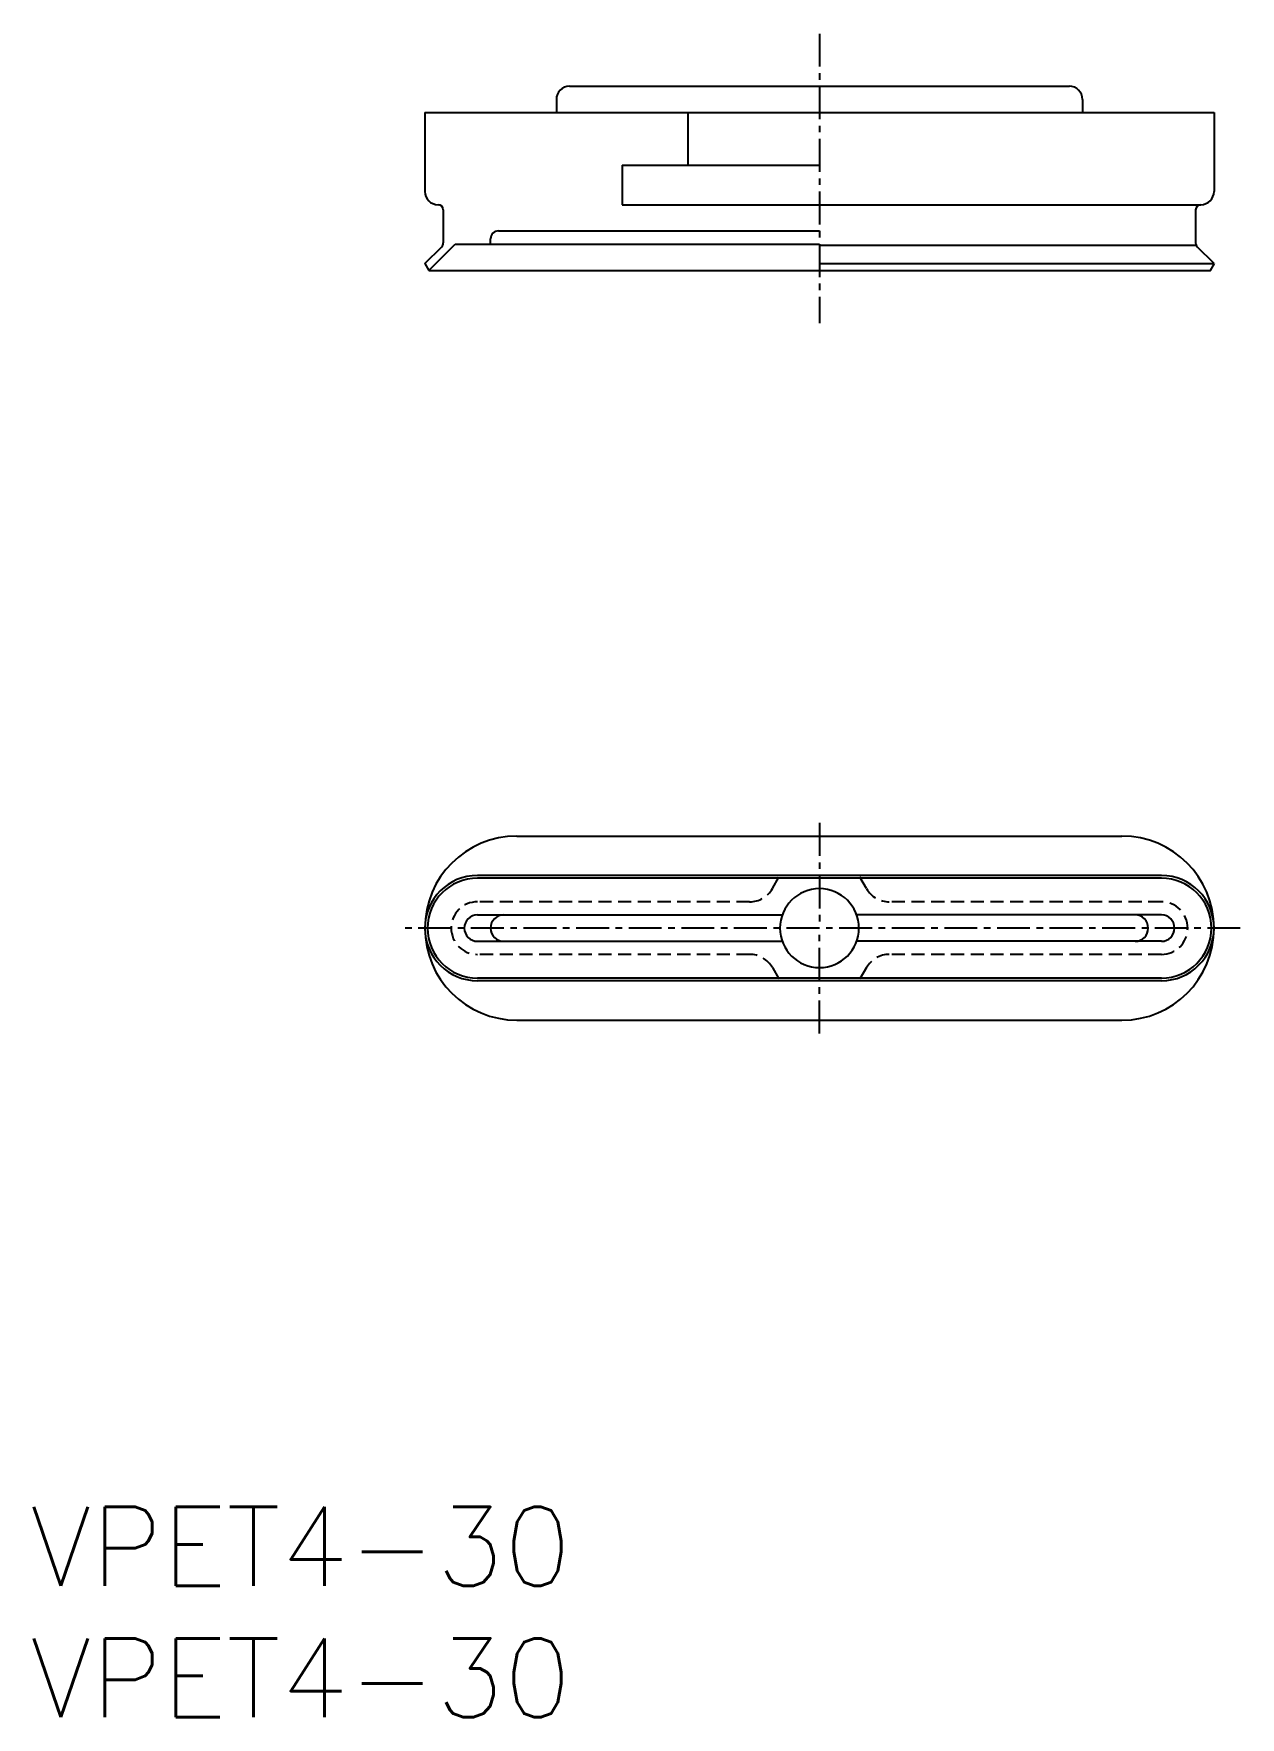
# Model space of a CAD drawing. Extents: x 0.1 to 46, y 0 to 64.
import ezdxf

# ---------------------------------------------------------------- set-up
doc = ezdxf.new("R2010")
doc.units = 0
doc.linetypes.add('CENTER', pattern=[2, 1.25, -0.25, 0.25, -0.25])
doc.linetypes.add('DASHED', pattern=[0.75, 0.5, -0.25])
doc.layers.get('0').update_dxf_attribs({"linetype": 'CONTINUOUS'})
doc.layers.add('CENTER', color=1, linetype='CENTER')
doc.styles.get("Standard").update_dxf_attribs({"font": 'txt.shx'})

# ---------------------------------------------------------------- blocks, each defined once
blk = doc.blocks.new('*U24')
at = {"color": 7, "linetype": 'CONTINUOUS'}
blk.add_text('VPET4-30', height=3, dxfattribs=at).set_placement((0, 0))
blk = doc.blocks.new('*U25')
at = {"color": 7, "linetype": 'CONTINUOUS'}
blk.add_text('VPET4-30', height=3, dxfattribs=at).set_placement((0, 5))

msp = doc.modelspace()

# ---------------------------------------------------------------- linework, layer by layer
at = {"color": 7, "linetype": 'CONTINUOUS'}
for p, q in [((20, 61.5), (20, 61)), ((20.5, 62), (39.5, 62)), ((40, 61.5), (40, 61)), ((15, 61), (45, 61)), ((15, 61), (15, 58)), ((25, 61), (25, 59)), ((45, 61), (45, 58)), ((22.5, 59), (30, 59)), ((22.5, 59), (22.5, 57.5)), ((15.7, 57.3), (15.7, 56.043)), ((22.5, 57.5), (30, 57.5)), ((30, 57.5), (44.5, 57.5)), ((44.3, 57.3), (44.3, 56.043)), ((17.8, 56.5), (30, 56.5)), ((15, 55.26), (15.641, 55.901)), ((15.15, 55), (16.15, 56)), ((16.15, 56), (30, 56)), ((17.5, 56), (17.5, 56.2)), ((30, 55.96), (44.3, 55.96)), ((45, 55.26), (44.359, 55.901)), ((15, 55.26), (15.15, 55)), ((30, 55.26), (45, 55.26)), ((45, 55.26), (44.85, 55)), ((15.15, 55), (44.85, 55)), ((18.5, 33.5), (41.5, 33.5)), ((18.5, 26.5), (41.5, 26.5))]:
    msp.add_line(p, q, dxfattribs=at)
at = {"color": 3, "linetype": 'CONTINUOUS'}
for p, q in [((43, 32), (17, 32)), ((43, 31.9), (17, 31.9)), ((17, 30.5), (28.586, 30.5)), ((43, 30.5), (31.414, 30.5)), ((17, 29.5), (28.586, 29.5)), ((43, 29.5), (31.414, 29.5)), ((43, 28.1), (17, 28.1)), ((43, 28), (17, 28))]:
    msp.add_line(p, q, dxfattribs=at)
at = {"color": 3, "linetype": 'DASHED'}
for p, q in [((28.211, 31.5), (28.5, 32)), ((31.789, 31.5), (31.5, 32)), ((27.345, 31), (17, 31)), ((43, 31), (32.655, 31)), ((27.345, 29), (17, 29)), ((43, 29), (32.655, 29)), ((28.211, 28.5), (28.5, 28)), ((31.789, 28.5), (31.5, 28))]:
    msp.add_line(p, q, dxfattribs=at)
at = {"color": 7, "linetype": 'CONTINUOUS'}
for centre, radius, start, end in [((20.5, 61.5), 0.5, 90, 180), ((39.5, 61.5), 0.5, 0, 90), ((15.5, 58), 0.5, 180, 270), ((44.5, 58), 0.5, 270, 0), ((15.5, 57.3), 0.2, 0, 90), ((44.5, 57.3), 0.2, 90, 180), ((17.8, 56.2), 0.3, 90, 180), ((15.5, 56.043), 0.2, 314.99999, 0), ((44.5, 56.043), 0.2, 180, 225.00001), ((18.5, 30), 3.5, 90, 180), ((41.5, 30), 3.5, 0, 90), ((30, 30), 1.5, 0, 180), ((18.5, 30), 3.5, 180, 270), ((30, 30), 1.5, 180, 0), ((41.5, 30), 3.5, 270, 0)]:
    msp.add_arc(centre, radius, start, end, dxfattribs=at)
at = {"color": 3, "linetype": 'CONTINUOUS'}
for centre, radius, start, end in [((17, 30), 2, 90, 180), ((43, 30), 2, 0, 90), ((17, 30), 1.9, 90, 180), ((43, 30), 1.9, 0, 90), ((17, 30), 0.5, 90, 180), ((18, 30), 0.5, 90, 180), ((42, 30), 0.5, 0, 90), ((43, 30), 0.5, 0, 90), ((17, 30), 2, 180, 270), ((17, 30), 1.9, 180, 270), ((17, 30), 0.5, 180, 270), ((18, 30), 0.5, 180, 270), ((42, 30), 0.5, 270, 0), ((43, 30), 2, 270, 0), ((43, 30), 1.9, 270, 0), ((43, 30), 0.5, 270, 0)]:
    msp.add_arc(centre, radius, start, end, dxfattribs=at)
at = {"color": 3, "linetype": 'DASHED'}
for centre, start, end in [((27.345, 32), 270, 330), ((32.655, 32), 210, 270), ((17, 30), 90, 180), ((43, 30), 0, 90), ((17, 30), 180, 270), ((43, 30), 270, 0), ((27.345, 28), 30, 90), ((32.655, 28), 90, 150)]:
    msp.add_arc(centre, 1, start, end, dxfattribs=at)
at = {"color": 7, "linetype": 'CONTINUOUS'}
msp.add_point((44.85, 55), dxfattribs=at)
at = {"layer": 'CENTER', "color": 1, "linetype": 'CENTER'}
for p, q in [((30, 64), (30, 53)), ((30, 34), (30, 30)), ((46, 30), (14, 30)), ((30, 26), (30, 30))]:
    msp.add_line(p, q, dxfattribs=at)

# ---------------------------------------------------------------- block references
at = {"color": 7, "linetype": 'CONTINUOUS'}
for name in ['*U25', '*U24']:
    msp.add_blockref(name, (0, 0), dxfattribs=at)

doc.saveas('drawing.dxf')
